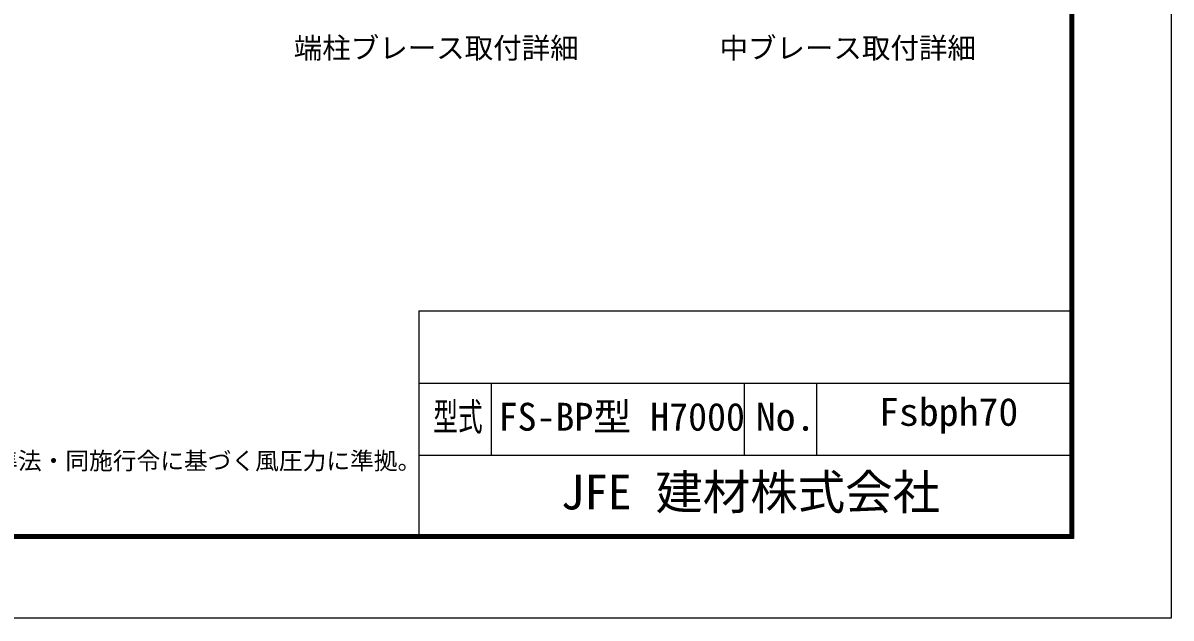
# Model space of a CAD drawing. Units: millimetres, scale not verified. Extents: x -14699 to 14701, y -10394 to 10396.
# Drawn here: x 3591 to 14701, y -10394 to -4634 of the extents above; entities that cross this region are included whole.
import ezdxf
from ezdxf.enums import TextEntityAlignment as Align

# ---------------------------------------------------------------- set-up
doc = ezdxf.new("R2010")
doc.units = ezdxf.units.MM
doc.header["$LTSCALE"] = 40
doc.layers.add('0-0_D-TTL-TXT', color=7, linetype='Continuous', lineweight=13)
doc.layers.add('0-C_D-TTL', color=7, linetype='Continuous', lineweight=25)
doc.styles.add('ＭＳ ゴシック', font='')
doc.styles.get('ＭＳ ゴシック').set_extended_font_data('MS Gothic')

msp = doc.modelspace()

# ---------------------------------------------------------------- linework, layer by layer
at = {"layer": '0-C_D-TTL'}
for p, q in [((7421.12, -7419.21), (7421.12, -9589.21)), ((7421.12, -7419.21), (13721.12, -7419.21)), ((7421.12, -8119.21), (13721.12, -8119.21)), ((8121.12, -8119.21), (8121.12, -8819.21)), ((10571.12, -8119.21), (10571.12, -8819.21)), ((11271.12, -8119.21), (11271.12, -8819.21)), ((7421.12, -8819.21), (13721.12, -8819.21))]:
    msp.add_line(p, q, dxfattribs=at)
at = {"layer": '0-C_D-TTL', "color": 2}
msp.add_lwpolyline([(-14698.88, 10395.79), (14701.12, 10395.79), (14701.12, -10394.21), (-14698.88, -10394.21)], close=True, dxfattribs=at)
at = {"layer": '0-C_D-TTL'}
for points in [[(-13753.88, 9625.79), (13756.12, 9625.79), (13756.12, -9624.21), (-13753.88, -9624.21)], [(-13745.13, 9617.04), (13747.37, 9617.04), (13747.37, -9615.46), (-13745.13, -9615.46)], [(-13736.38, 9608.29), (13738.62, 9608.29), (13738.62, -9606.71), (-13736.38, -9606.71)], [(-13727.63, 9599.54), (13729.87, 9599.54), (13729.87, -9597.96), (-13727.63, -9597.96)], [(-13718.88, 9590.79), (13721.12, 9590.79), (13721.12, -9589.21), (-13718.88, -9589.21)]]:
    msp.add_lwpolyline(points, close=True, dxfattribs=at)

# ---------------------------------------------------------------- texts
at = {"layer": '0-0_D-TTL-TXT', "style": 'ＭＳ ゴシック'}
for s, height, p in [('端柱ブレース取付詳細', 202.1, (6211.96, -5037.83)), ('中ブレース取付詳細', 202.1, (10331.41, -5038.36)), ('FS-BP型 H7000', 269.4, (8194.39, -8661.02)), ('（設計条件）風荷重：昭和57年改正 建築基準法・同施行令に基づく風圧力に準拠。', 168.3, (-1162.45, -9006.82)), ('JFE 建材株式会社', 336.7, (8794.45, -9443.97))]:
    msp.add_text(s, height=height, dxfattribs=at).set_placement(p, align=Align.BOTTOM_LEFT)
for s, height, width, p in [('型式', 269.4, 0.65, (7562.05, -8661.02)), ('No.', 269.5, 1.05, (10683.12, -8661.02)), ('Fsbph70', 269.5, 1.05, (11875.45, -8614.35))]:
    msp.add_text(s, height=height, dxfattribs=dict(at, width=width)).set_placement(p, align=Align.BOTTOM_LEFT)

doc.saveas('drawing.dxf')
